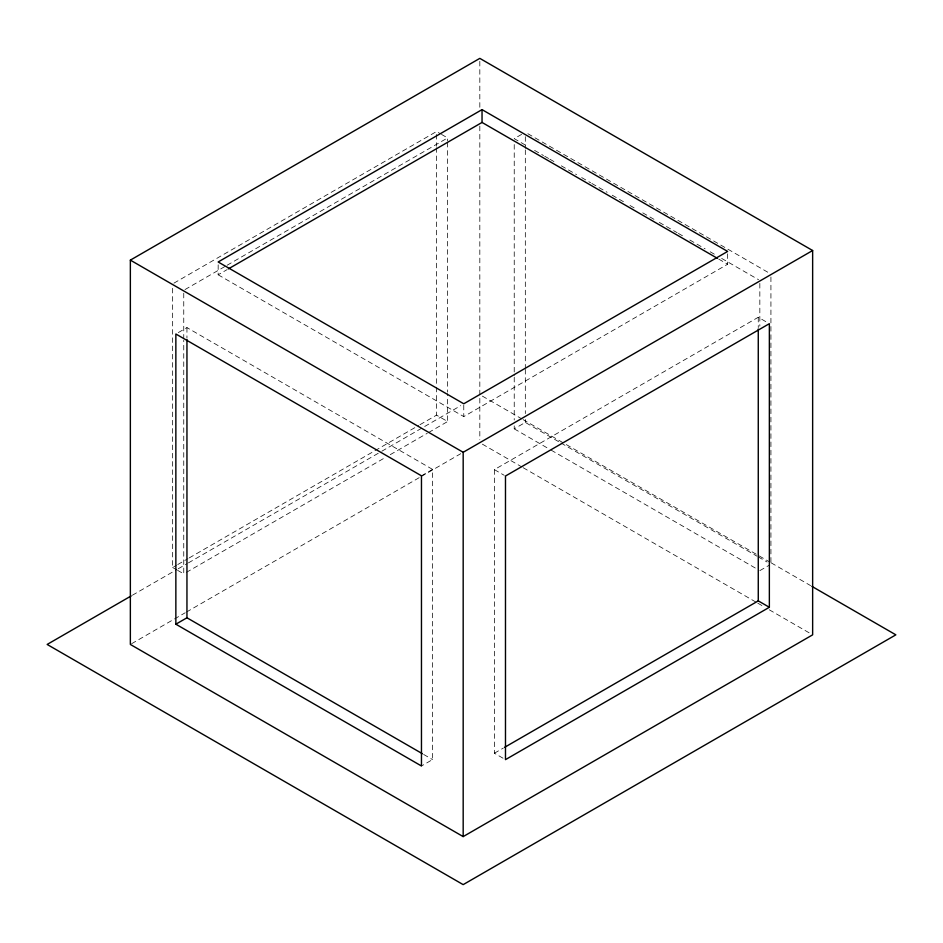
<?xml version="1.0" encoding="UTF-8"?>
<svg xmlns="http://www.w3.org/2000/svg" width="943" height="943" viewBox="0 0 943 943"><rect width="100%" height="100%" fill="white"/><g stroke="black" fill="none" stroke-linecap="round" stroke-linejoin="round"><path stroke-width="0.71" stroke-dasharray="4.71 3.54" d="M173.936 283.136L436.538 131.525L440.228 133.658M185.028 289.548L225.813 265.997M227.098 265.254L447.63 137.926L447.63 140.872M218.163 264.818L218.163 274.79L227.086 269.639M178.321 332.573L186.95 327.598L432.554 469.39L432.554 759.587L421.462 765.987M521.62 134.377L514.23 138.645L525.687 145.257M172.652 288.287L172.652 567.474L176.482 565.27M177.756 564.539L187.952 558.645M189.225 557.914L418.692 425.434M419.965 424.692L436.538 415.132L447.63 421.533L447.63 393.608M132.409 595.222L176.954 569.501M178.227 568.77L187.127 563.619M188.4 562.888L380.559 451.945M381.832 451.214L460.738 405.667M186.301 572.413L385.168 457.591M390.261 454.656L427.238 433.309M428.511 432.578L447.63 421.533M218.163 274.79L463.767 416.582L727.642 264.24L727.642 252.854M421.462 475.802L432.554 469.39M131.631 643.704L185.193 612.773M186.478 612.042L419.871 477.288M421.156 476.557L460.691 453.724M514.23 425.894L514.23 428.841L525.322 422.429L559.682 442.267M503.02 758.207L494.391 753.221L494.391 469.626L758.266 317.272L766.895 322.258M759.834 570.633L769.7 564.94M494.391 753.221L503.314 748.07M527.868 133.706L769.653 273.305M534.587 150.397L543.498 155.548M544.771 156.279L548.59 158.483M549.863 159.214L556.229 162.891M561.309 165.827L576.586 174.644M581.678 177.579L590.577 182.73M591.85 183.461L607.127 192.278M612.219 195.213L623.665 201.826M630.03 205.503L635.122 208.438M642.761 212.847L654.206 219.46M659.298 222.407L677.121 232.685M678.394 233.416L684.748 237.094M689.84 240.029L705.116 248.846M710.209 251.793L716.562 255.459M721.654 258.406L758.561 279.706M718.731 259.089L727.642 264.24M441.465 134.377L447.63 137.926M482.368 396.107L521.809 418.881M523.082 419.611L565.057 443.858M566.33 444.589L769.901 562.111M771.174 562.853L810.603 585.615M560.955 442.998L756.934 556.146M758.207 556.889L767.107 562.028M514.23 428.841L549.863 449.41M551.136 450.141L757.288 569.171M482.368 444.153L521.903 466.974M523.176 467.716L756.534 602.436M757.807 603.178L764.184 606.856M769.288 609.803L810.096 633.366M494.391 469.626L504.246 475.319M172.652 567.474L176.353 569.607M177.59 570.326L183.755 573.886L183.755 340.246M423.655 754.447L432.554 759.587M770.926 276.983L770.926 564.232M759.834 283.383L759.834 326.113M758.266 317.272L758.266 327.563M525.322 136.652L525.322 148.44M525.322 149.913L525.322 367.923M525.322 369.397L525.322 413.588M525.322 419.482L525.322 422.429M514.23 144.538L514.23 375.809M514.23 377.283L514.23 420M479.822 61.307L479.822 108.433M479.822 126.103L479.822 439.733M463.767 405.195L463.767 416.582M447.63 142.334L447.63 392.147M436.538 134.46L436.538 146.224M436.538 147.686L436.538 385.734M436.538 387.208L436.538 415.132M186.95 327.598L186.95 337.912M183.755 293.214L183.755 338.773"/><path stroke-width="1.41" d="M130.358 260.127L479.822 58.372L812.642 250.52L812.642 634.839L463.178 836.594L130.358 644.446L130.358 260.127L463.178 452.286L812.642 250.52M482.038 109.624L218.163 261.977L463.767 403.781L727.642 251.427L482.038 109.624L482.038 122.437L228.359 268.896M131.136 595.952L47.15 644.446L463.178 884.628L895.85 634.839L811.876 586.357M175.858 624.195L421.462 765.987L421.462 475.802L175.858 333.999L175.858 624.195L186.95 617.783L422.381 753.705M504.588 747.339L758.266 600.88L769.358 607.28L769.358 323.685L505.483 476.026L505.483 759.634L769.358 607.28M482.038 122.437L717.458 258.358M758.266 329.024L758.266 600.88M463.178 452.286L463.178 836.594M186.95 339.374L186.95 617.783"/></g></svg>
